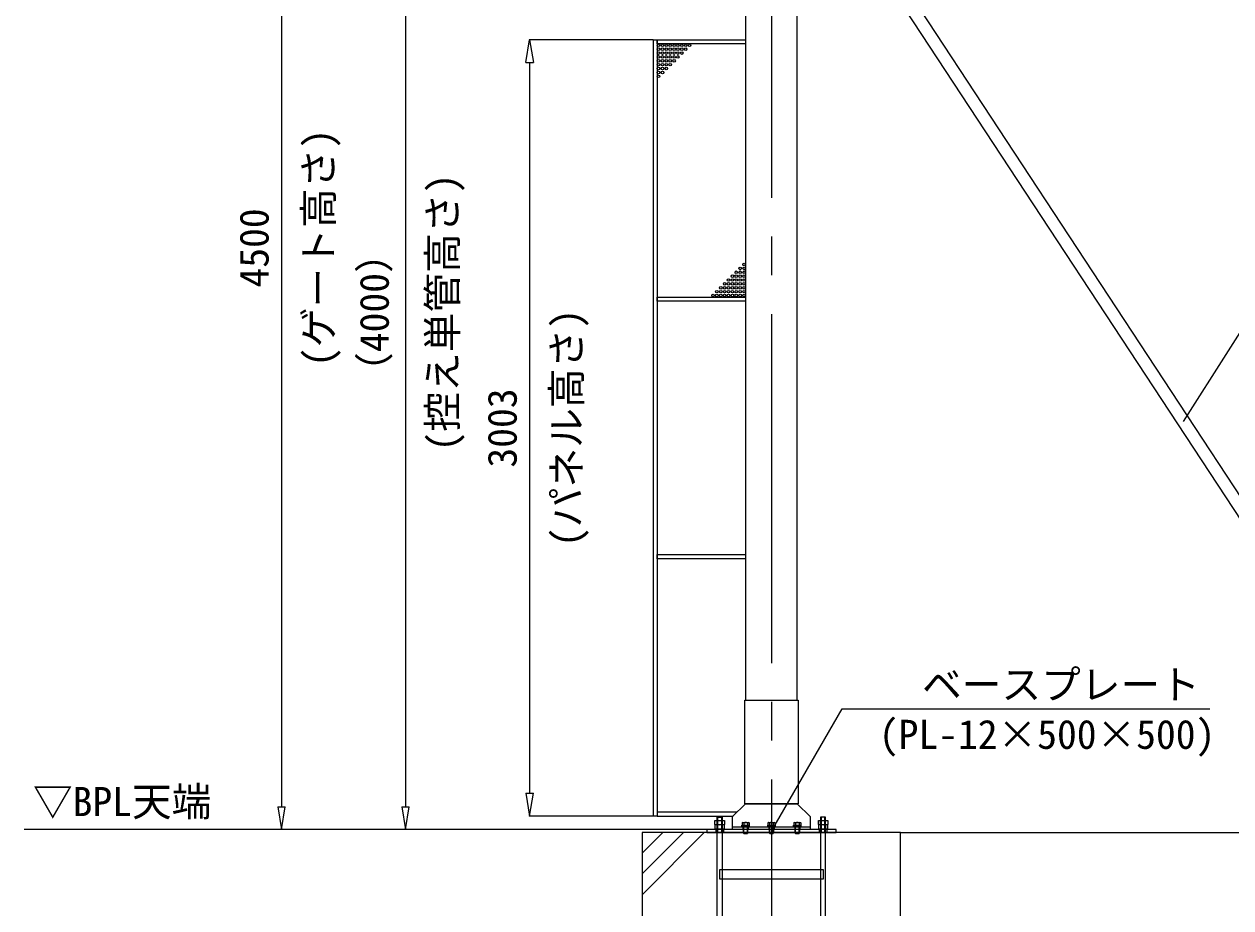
# Model space of a CAD drawing. Units: millimetres, scale not verified. Extents: x -16120 to 16120, y -26100 to 26100.
# Drawn here: x 3708 to 8378, y -21351 to -17933 of the extents above; entities that cross this region are included whole.
import ezdxf
from ezdxf.enums import TextEntityAlignment as Align

# ---------------------------------------------------------------- set-up
doc = ezdxf.new("R2010")
doc.units = ezdxf.units.MM
doc.header["$LTSCALE"] = 150
doc.linetypes.add('CHAIN2', pattern=[12, 9, -1, 1, -1])
doc.linetypes.add('DASHED1', pattern=[1.8, 1.2, -0.6])
for name, color, linetype, lineweight in [('0-2_ACCG-3018', 134, 'Continuous', 18), ('0-5_ﾍﾞｰｽﾗｲﾝ', 134, 'Continuous', 18), ('0-6_ﾎﾞﾙﾄ類', 134, 'Continuous', 18), ('0-9_基礎工事用PCA大', 134, 'Continuous', 18), ('0-B_寸法', 134, 'Continuous', 18), ('0-F_大型柱', 134, 'Continuous', 18), ('1-2_単管ｸﾗﾝﾌﾟ', 134, 'Continuous', 18), ('1-6_通芯', 134, 'CHAIN2', 18), ('1-9_標準ﾊﾟﾈﾙ', 134, 'Continuous', 18), ('1-B_文字', 134, 'Continuous', 18)]:
    doc.layers.add(name, color=color, linetype=linetype, lineweight=lineweight)
doc.styles.add('ＭＳ ゴシック', font='')
doc.styles.get('ＭＳ ゴシック').set_extended_font_data('MS Gothic')

msp = doc.modelspace()

# ---------------------------------------------------------------- linework, layer by layer
at = {"layer": '0-2_ACCG-3018'}
for centre in [(6163, -18014.5), (6178, -18014.5), (6193, -18014.5), (6208, -18014.5), (6223, -18014.5), (6238, -18014.5), (6253, -18014.5), (6268, -18014.5), (6283, -18014.5), (6163, -18029.5), (6163, -18044.5), (6163, -18059.5), (6163, -18074.5), (6178, -18029.5), (6178, -18044.5), (6178, -18059.5), (6178, -18074.5), (6193, -18029.5), (6193, -18044.5), (6193, -18059.5), (6193, -18074.5), (6208, -18029.5), (6208, -18044.5), (6208, -18059.5), (6208, -18074.5), (6223, -18029.5), (6223, -18044.5), (6223, -18059.5), (6223, -18074.5), (6238, -18029.5), (6238, -18044.5), (6238, -18059.5), (6253, -18029.5), (6253, -18044.5), (6268, -18029.5), (6163, -18089.5), (6163, -18104.5), (6163, -18119.5), (6178, -18089.5), (6178, -18104.5), (6178, -18119.5), (6193, -18089.5), (6193, -18104.5), (6208, -18089.5), (6163, -18134.5), (6493.7, -18862.5), (6448.7, -18907.5), (6463.7, -18892.5), (6463.7, -18907.5), (6478.7, -18877.5), (6478.7, -18892.5), (6478.7, -18907.5), (6493.7, -18877.5), (6493.7, -18892.5), (6493.7, -18907.5), (6403.7, -18952.5), (6418.7, -18937.5), (6418.7, -18952.5), (6433.7, -18922.5), (6433.7, -18937.5), (6433.7, -18952.5), (6448.7, -18922.5), (6448.7, -18937.5), (6448.7, -18952.5), (6463.7, -18922.5), (6463.7, -18937.5), (6463.7, -18952.5), (6478.7, -18922.5), (6478.7, -18937.5), (6478.7, -18952.5), (6493.7, -18922.5), (6493.7, -18937.5), (6493.7, -18952.5), (6373.7, -18982.5), (6388.7, -18967.5), (6388.7, -18982.5), (6403.7, -18967.5), (6403.7, -18982.5), (6418.7, -18967.5), (6418.7, -18982.5), (6433.7, -18967.5), (6433.7, -18982.5), (6448.7, -18967.5), (6448.7, -18982.5), (6463.7, -18967.5), (6463.7, -18982.5), (6478.7, -18967.5), (6478.7, -18982.5), (6493.7, -18967.5), (6493.7, -18982.5)]:
    msp.add_circle(centre, 5, dxfattribs=at)
at = {"layer": '0-5_ﾍﾞｰｽﾗｲﾝ'}
for p, q in [((6349.7, -21048), (3708, -21048)), ((7099.7, -21060), (10762.6, -21060))]:
    msp.add_line(p, q, dxfattribs=at)
at = {"layer": '0-6_ﾎﾞﾙﾄ類'}
for p, q in [((6390.2, -21028), (6390.2, -21013.4)), ((6390.2, -21030.8), (6390.2, -21045.4)), ((6409.3, -21028), (6409.3, -21013.4)), ((6409.3, -21030.8), (6409.3, -21045.4)), ((6487.9, -21021), (6486.1, -21022)), ((6486.1, -21022), (6486.1, -21030.8)), ((6486.1, -21030.8), (6513.4, -21030.8)), ((6487.9, -21021), (6511.6, -21021)), ((6488.5, -21031), (6511, -21031)), ((6491.7, -21060), (6491.7, -21038)), ((6492.9, -21022), (6492.9, -21030.8)), ((6493, -21062.8), (6493, -21038)), ((6498.5, -21034), (6499.6, -21038)), ((6499.9, -21034), (6500.9, -21038)), ((6506.6, -21022), (6506.6, -21030.8)), ((6507.7, -21060), (6507.7, -21038)), ((6511.6, -21021), (6513.4, -21022)), ((6513.4, -21022), (6513.4, -21030.8)), ((6587.9, -21021), (6586.1, -21022)), ((6586.1, -21022), (6586.1, -21030.8)), ((6586.1, -21030.8), (6613.4, -21030.8)), ((6587.9, -21021), (6611.6, -21021)), ((6588.5, -21031), (6611, -21031)), ((6591.7, -21060), (6591.7, -21038)), ((6592.9, -21022), (6592.9, -21030.8)), ((6593, -21062.8), (6593, -21038)), ((6598.5, -21034), (6599.6, -21038)), ((6599.9, -21034), (6600.9, -21038)), ((6606.6, -21022), (6606.6, -21030.8)), ((6607.7, -21060), (6607.7, -21038)), ((6611.6, -21021), (6613.4, -21022)), ((6613.4, -21022), (6613.4, -21030.8)), ((6687.9, -21021), (6686.1, -21022)), ((6686.1, -21022), (6686.1, -21030.8)), ((6686.1, -21030.8), (6713.4, -21030.8)), ((6687.9, -21021), (6711.6, -21021)), ((6688.5, -21031), (6711, -21031)), ((6691.7, -21060), (6691.7, -21038)), ((6692.9, -21022), (6692.9, -21030.8)), ((6693, -21062.8), (6693, -21038)), ((6698.5, -21034), (6699.6, -21038)), ((6699.9, -21034), (6700.9, -21038)), ((6706.6, -21022), (6706.6, -21030.8)), ((6707.7, -21060), (6707.7, -21038)), ((6711.6, -21021), (6713.4, -21022)), ((6713.4, -21022), (6713.4, -21030.8)), ((6790.2, -21028), (6790.2, -21013.4)), ((6790.2, -21030.8), (6790.2, -21045.4)), ((6809.3, -21028), (6809.3, -21013.4)), ((6809.3, -21030.8), (6809.3, -21045.4)), ((6491.7, -21060), (6493, -21062.8)), ((6591.7, -21060), (6593, -21062.8)), ((6691.7, -21060), (6693, -21062.8))]:
    msp.add_line(p, q, dxfattribs=at)
for points in [[(6381.3, -21028), (6381.3, -21013.4), (6418.2, -21013.4), (6418.2, -21028), (6415.7, -21029.4), (6383.7, -21029.4)], [(6381.3, -21030.8), (6381.3, -21045.4), (6418.2, -21045.4), (6418.2, -21030.8), (6415.7, -21029.4), (6383.7, -21029.4)], [(6381.7, -21045.4), (6417.7, -21045.4), (6417.7, -21048), (6381.7, -21048)], [(6513.7, -21031), (6513.7, -21034), (6485.7, -21034), (6485.7, -21031)], [(6485.7, -21034), (6513.7, -21034), (6513.7, -21038), (6485.7, -21038)], [(6613.7, -21031), (6613.7, -21034), (6585.7, -21034), (6585.7, -21031)], [(6585.7, -21034), (6613.7, -21034), (6613.7, -21038), (6585.7, -21038)], [(6713.7, -21031), (6713.7, -21034), (6685.7, -21034), (6685.7, -21031)], [(6685.7, -21034), (6713.7, -21034), (6713.7, -21038), (6685.7, -21038)], [(6781.3, -21028), (6781.3, -21013.4), (6818.2, -21013.4), (6818.2, -21028), (6815.7, -21029.4), (6783.8, -21029.4)], [(6781.3, -21030.8), (6781.3, -21045.4), (6818.2, -21045.4), (6818.2, -21030.8), (6815.7, -21029.4), (6783.8, -21029.4)], [(6781.7, -21045.4), (6817.7, -21045.4), (6817.7, -21048), (6781.7, -21048)]]:
    msp.add_lwpolyline(points, close=True, dxfattribs=at)
for points in [[(6493, -21062.8), (6506.5, -21062.8), (6506.5, -21038)], [(6593, -21062.8), (6606.5, -21062.8), (6606.5, -21038)], [(6693, -21062.8), (6706.5, -21062.8), (6706.5, -21038)], [(6491.7, -21060), (6507.7, -21060), (6506.5, -21062.8)], [(6591.7, -21060), (6607.7, -21060), (6606.5, -21062.8)], [(6691.7, -21060), (6707.7, -21060), (6706.5, -21062.8)]]:
    msp.add_lwpolyline(points, dxfattribs=at)
for centre, radius, start, end in [((6385.7, -21020.2), 8.96, 240.0064, 300.0064), ((6385.7, -21038.6), 8.96, 60.0064, 120.0064), ((6399.7, -20996.9), 32.5, 252.935, 287.0711), ((6399.8, -21061.8), 32.5, 72.935, 107.071), ((6413.7, -21020.2), 8.94, 239.9813, 300.0315), ((6413.7, -21038.6), 8.94, 59.9813, 120.0315), ((6489.5, -21027), 6.04, 55.616, 124.384), ((6488.5, -21030.8), 0.19, 180, 270), ((6499.7, -21043.6), 22.6, 72.412, 107.588), ((6510, -21027), 6.04, 55.616, 124.384), ((6511, -21030.8), 0.19, 270, 0), ((6589.5, -21027), 6.04, 55.616, 124.384), ((6588.5, -21030.8), 0.19, 180, 270), ((6599.7, -21043.6), 22.6, 72.412, 107.588), ((6610, -21027), 6.04, 55.616, 124.384), ((6611, -21030.8), 0.19, 270, 0), ((6689.5, -21027), 6.04, 55.616, 124.384), ((6688.5, -21030.8), 0.19, 180, 270), ((6699.7, -21043.6), 22.6, 72.412, 107.588), ((6710, -21027), 6.04, 55.616, 124.384), ((6711, -21030.8), 0.19, 270, 0), ((6785.7, -21020.2), 8.96, 240.0064, 300.0064), ((6785.7, -21038.6), 8.96, 60.0064, 120.0064), ((6799.7, -20996.9), 32.5, 252.935, 287.0711), ((6799.7, -21061.8), 32.5, 72.935, 107.071), ((6813.7, -21020.2), 8.94, 239.9813, 300.0315), ((6813.8, -21038.6), 8.94, 59.9813, 120.0315)]:
    msp.add_arc(centre, radius, start, end, dxfattribs=at)
at = {"layer": '0-9_基礎工事用PCA大', "linetype": 'DASHED1'}
for p, q in [((6385.1, -21048), (6385.1, -21060)), ((6414.7, -21048), (6414.7, -21060)), ((6491.7, -21048), (6491.7, -21060)), ((6507.7, -21048), (6507.7, -21060)), ((6591.7, -21048), (6591.7, -21060)), ((6607.7, -21048), (6607.7, -21060)), ((6691.7, -21048), (6691.7, -21060)), ((6707.7, -21048), (6707.7, -21060)), ((6784.7, -21048), (6784.7, -21060)), ((6814.7, -21048), (6814.7, -21060)), ((6409.3, -21202), (6409.3, -21240)), ((6790.2, -21202), (6790.2, -21240))]:
    msp.add_line(p, q, dxfattribs=at)
at = {"layer": '0-9_基礎工事用PCA大'}
for p, q in [((6099.7, -21300), (6339.7, -21060)), ((6099.7, -21220), (6259.7, -21060)), ((6099.7, -21140), (6179.7, -21060)), ((6409.3, -21240), (6409.3, -21402)), ((6790.2, -21240), (6790.2, -21402))]:
    msp.add_line(p, q, dxfattribs=at)
for points in [[(6390.2, -21576.9), (6390.2, -21000), (6409.3, -21000), (6409.3, -21202)], [(6390.2, -21062.5), (6392.7, -21060), (6392.7, -21000), (6406.8, -21000), (6406.8, -21060), (6409.3, -21062.5)], [(6809.3, -21576.9), (6809.3, -21000), (6790.2, -21000), (6790.2, -21202)], [(6809.3, -21062.5), (6806.8, -21060), (6806.8, -21000), (6792.7, -21000), (6792.7, -21060), (6790.2, -21062.5)]]:
    msp.add_lwpolyline(points, dxfattribs=at)
for points in [[(6349.7, -21060), (6849.7, -21060), (6849.7, -21048), (6349.7, -21048)], [(6099.7, -22060), (7099.7, -22060), (7099.7, -21060), (6099.7, -21060)], [(6399.7, -21202), (6799.7, -21202), (6799.7, -21240), (6399.7, -21240)]]:
    msp.add_lwpolyline(points, close=True, dxfattribs=at)
at = {"layer": '0-B_寸法'}
for p, q in [((4703.7, -16636), (4703.7, -20960)), ((5183.7, -17136), (5183.7, -20960)), ((5649.1, -18081), (5663.7, -17993)), ((6142.7, -17993), (5662.7, -17993)), ((5663.7, -17993), (5678.4, -18081)), ((5649.1, -18081), (5678.4, -18081)), ((5663.7, -18081), (5663.7, -20908)), ((5649.1, -20908), (5663.7, -20996)), ((5649.1, -20908), (5678.4, -20908)), ((5663.7, -20996), (5678.4, -20908)), ((4689.1, -20960), (4703.7, -21048)), ((4689.1, -20960), (4718.4, -20960)), ((4703.7, -21048), (4718.4, -20960)), ((5169.1, -20960), (5183.7, -21048)), ((5169.1, -20960), (5198.4, -20960)), ((5183.7, -21048), (5198.4, -20960)), ((6142.7, -20996), (5662.7, -20996)), ((6348.7, -21048), (4702.7, -21048)), ((6348.7, -21048), (5182.7, -21048))]:
    msp.add_line(p, q, dxfattribs=at)
at = {"layer": '0-F_大型柱'}
for p, q in [((6499.7, -17097.9), (6499.7, -20548)), ((6699.7, -20548), (6699.7, -17238.6)), ((6449.7, -21038), (6749.7, -21038))]:
    msp.add_line(p, q, dxfattribs=at)
at = {"layer": '0-F_大型柱', "linetype": 'DASHED1'}
for p, q in [((6489.7, -21038), (6489.7, -21048)), ((6509.7, -21038), (6509.7, -21048)), ((6589.7, -21038), (6589.7, -21048)), ((6609.7, -21038), (6609.7, -21048)), ((6689.7, -21038), (6689.7, -21048)), ((6709.7, -21038), (6709.7, -21048))]:
    msp.add_line(p, q, dxfattribs=at)
at = {"layer": '0-F_大型柱'}
for points in [[(6496.5, -20548), (6702.9, -20548), (6702.9, -20948), (6496.5, -20948)], [(6499.7, -20948), (6699.7, -20948), (6749.7, -20998), (6749.7, -21048), (6449.7, -21048), (6449.7, -20998)]]:
    msp.add_lwpolyline(points, close=True, dxfattribs=at)
at = {"layer": '1-2_単管ｸﾗﾝﾌﾟ'}
for p, q in [((9062.2, -20833.9), (6597.8, -17083.5)), ((9104.1, -20809.1), (6638.5, -17056.8))]:
    msp.add_line(p, q, dxfattribs=at)
at = {"layer": '1-6_通芯'}
msp.add_line((6599.7, -15454.2), (6599.7, -23330.5), dxfattribs=at)
at = {"layer": '1-9_標準ﾊﾟﾈﾙ'}
for points in [[(6143.7, -17993), (6157, -17993), (6157, -20996), (6143.7, -20996)], [(6157, -17993), (6499.7, -17993), (6499.7, -18008.5), (6157, -18008.5)], [(6157, -18988.5), (6499.7, -18988.5), (6499.7, -19004.5), (6157, -19004.5)], [(6157, -19984.5), (6499.7, -19984.5), (6499.7, -20000.5), (6157, -20000.5)]]:
    msp.add_lwpolyline(points, close=True, dxfattribs=at)
msp.add_lwpolyline([(6467.2, -20980.5), (6157, -20980.5), (6157, -20996), (6451.7, -20996)], dxfattribs=at)
at = {"layer": '1-B_文字'}
msp.add_line((6874.1, -20581), (8296.5, -20581), dxfattribs=at)
for points in [[(8194.6, -19469.3), (8542.2, -18922.9), (8542.8, -18922.9)], [(6600.6, -21054), (6873.7, -20581), (6874.1, -20581)]]:
    msp.add_lwpolyline(points, dxfattribs=at)

# ---------------------------------------------------------------- texts
at = {"layer": '0-B_寸法', "style": 'ＭＳ ゴシック'}
for s, p in [('(ゲート高さ)', (4936.7, -19258.8)), ('(控え単管高さ)', (5416.7, -19585.6)), ('4500', (4687.9, -18951.6)), ('（4000）', (5152.9, -19355.2)), ('(パネル高さ)', (5896.7, -19955.3)), ('3003', (5647.9, -19648.1))]:
    msp.add_text(s, height=112.6, rotation=90, dxfattribs=at).set_placement(p, align=Align.BOTTOM_LEFT)
at = {"layer": '1-B_文字', "style": 'ＭＳ ゴシック'}
for s, p in [('\u3000\u3000ベースプレート\u3000\u3000', (6875.3, -20577.3)), ('(PL-12×500×500)', (7015.3, -20769.9)), ('▽BPL天端', (3742, -21029.8))]:
    msp.add_text(s, height=112.6, dxfattribs=at).set_placement(p, align=Align.BOTTOM_LEFT)

doc.saveas('drawing.dxf')
